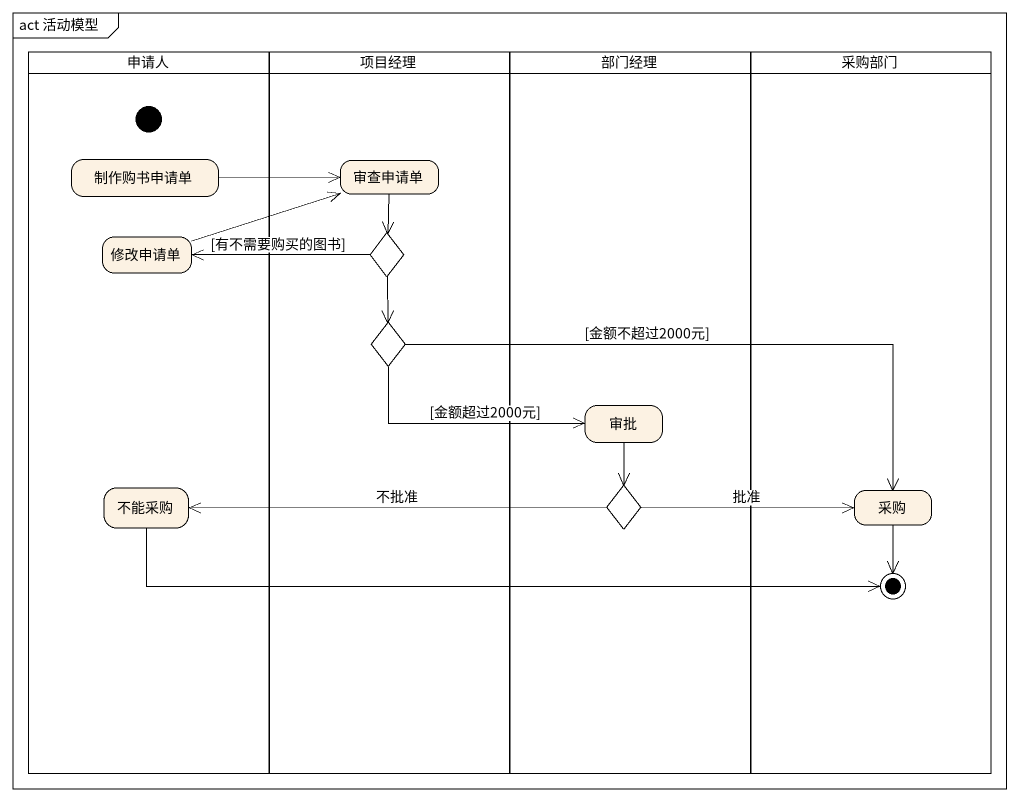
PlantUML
@startuml
mainframe act 活动模型
hide empty description
state 申请人 <<partition>> {
  state initial1 <<start>>
  state 制作购书申请单
  state 修改申请单
  state 不能采购
}
state 项目经理 <<partition>> {
  state 审查申请单
  state choice1 <<choice>>
  state choice2 <<choice>>
}
state 部门经理 <<partition>> {
  state 审批
  state choice3 <<choice>>
}
state 采购部门 <<partition>> {
  state 采购
  state final1 <<end>>
}
制作购书申请单 -right-> 审查申请单
审查申请单 --> choice1
修改申请单 -right-> 审查申请单
choice1 -left-> 修改申请单 : [有不需要购买的图书]
choice1 --> choice2
choice2 -right-> 审批 : [金额超过2000元]
choice2 -right-> 采购 : [金额不超过2000元]
审批 --> choice3
不能采购 -right-> final1
choice3 -left-> 不能采购 : 不批准
choice3 -right-> 采购 : 批准
采购 --> final1
@enduml
